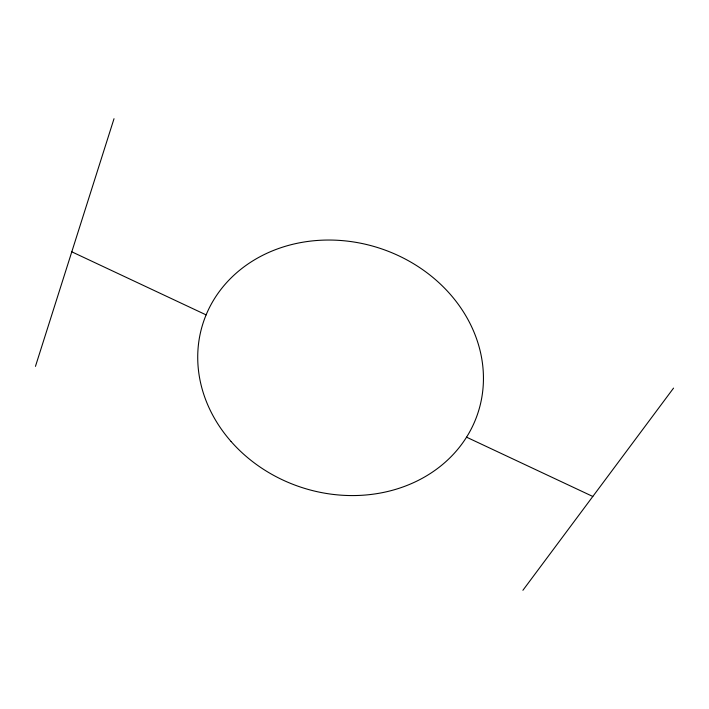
<?xml version="1.0" encoding="UTF-8"?>
<svg xmlns="http://www.w3.org/2000/svg" width="709" height="709" viewBox="0 0 709 709"><rect width="100%" height="100%" fill="white"/><g stroke="black" fill="none" stroke-linecap="round" stroke-linejoin="round"><path stroke-width="1.06" d="M35.45 366.367L114.016 118.704M522.905 590.296L673.55 388.107M71.786 251.81L206.115 314.885M466.549 437.178L592.813 496.468M231.09 441.512A144.583 125.812 18.2 0 0 474.8 421.332A144.583 125.812 18.2 0 0 315.859 240.573A144.583 125.812 18.2 0 0 231.09 441.512"/></g></svg>
